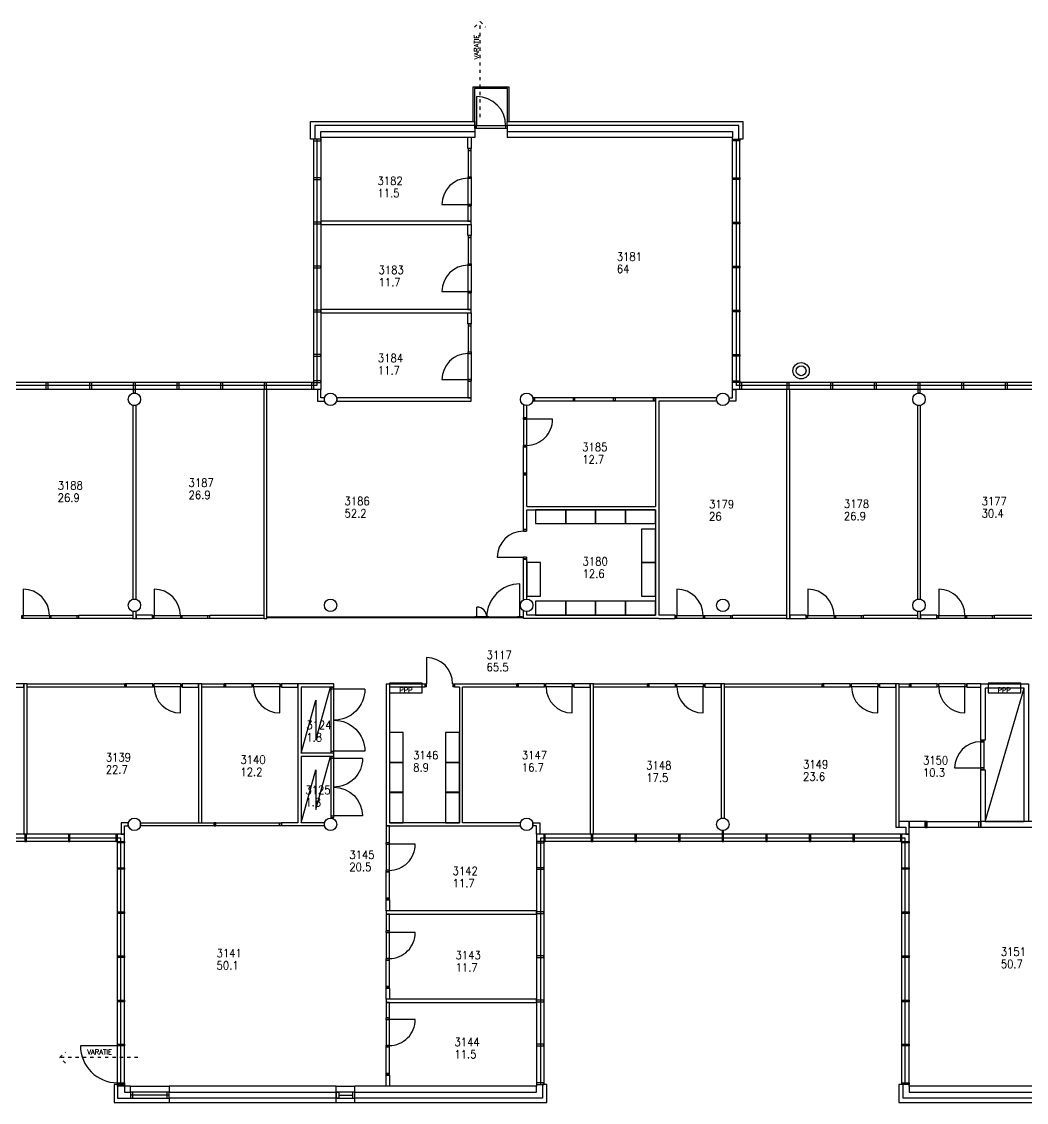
# Model space of a CAD drawing. Extents: x -405 to 153753, y -2585 to 66147.
# Drawn here: x 26550 to 57285, y -405 to 32656 of the extents above; entities that cross this region are included whole.
import ezdxf

# ---------------------------------------------------------------- set-up
doc = ezdxf.new("R2010")
doc.units = 0
doc.header["$LTSCALE"] = 100
doc.header["$MEASUREMENT"] = 0
doc.linetypes.add('KEL', pattern=[2.25, 1, -1.25])
doc.linetypes.add('PALOALUE', pattern=[13, 5, -2, 0, -2, 0, -2, 0, -2])
doc.layers.get('0').update_dxf_attribs({"linetype": 'CONTINUOUS'})
for name, color, linetype in [('ART1100T0', 7, 'CONTINUOUS'), ('ART1100T3', 7, 'CONTINUOUS'), ('ART1100TB', 7, 'CONTINUOUS'), ('M00402', 8, 'CONTINUOUS'), ('M06001', 7, 'CONTINUOUS'), ('M06037', 8, 'CONTINUOUS'), ('M06041', 8, 'CONTINUOUS'), ('M06051', 3, 'CONTINUOUS'), ('m06080', 8, 'CONTINUOUS'), ('M06081', 8, 'CONTINUOUS'), ('PALOOS', 1, 'PALOALUE')]:
    doc.layers.add(name, color=color, linetype=linetype)
doc.styles.add('ROMANS', font='romans.shx')
doc.styles.get("Standard").update_dxf_attribs({"font": 'simplex.shx'})

# ---------------------------------------------------------------- blocks, each defined once
blk = doc.blocks.new('SALAMA')
at = {"layer": 'M00402'}
blk.add_lwpolyline([(0, 0), (0.5, 0.8), (0.5, 0.2), (1, 1)], dxfattribs=at)
blk = doc.blocks.new('VAR1X1')
blk.add_lwpolyline([(-0.168, -0.256), (0.832, -0.256), (0.832, 0.744), (-0.168, 0.744)], close=True)
blk = doc.blocks.new('aioa_huone')
at = {"layer": 'ART1100T0', "width": 0.9}
blk.add_attdef('HNENUM', (56, 73), '', height=250, dxfattribs=at)
at = {"layer": 'ART1100T3', "width": 0.9}
blk.add_attdef('HNEALA', (56, -302), '', height=250, dxfattribs=at)

msp = doc.modelspace()

# ---------------------------------------------------------------- linework, layer by layer
at = {"layer": 'M00402'}
msp.add_line((56020, 8190), (57220, 12270), dxfattribs=at)
for points in [[(41465, 29605), (41465, 30655), (40355, 30655), (40355, 29605)], [(41415, 29605), (41415, 30605), (40405, 30605), (40405, 29605), (40405, 29605)]]:
    msp.add_lwpolyline(points, dxfattribs=at)
at = {"layer": 'M06001'}
for p, q in [((40415, 29475), (40415, 29605)), ((40415, 29605), (40415, 29290)), ((41405, 29475), (41405, 29605)), ((41405, 29475), (41405, 29290)), ((40415, 29290), (40415, 29110)), ((41405, 29290), (41405, 29110)), ((47810, 21050), (46040, 21050)), ((46040, 21050), (46040, 14500)), ((41900, 18790), (42000, 18790)), ((41900, 17125), (41900, 18790)), ((42000, 17825), (42000, 18790)), ((42000, 17825), (45940, 17825)), ((42000, 17725), (45940, 17725)), ((42000, 17125), (42000, 17725)), ((45940, 17725), (45940, 14500)), ((41900, 17125), (42000, 17125)), ((41900, 14962), (41900, 16215)), ((41900, 16215), (42000, 16215)), ((42000, 14990), (42000, 16215)), ((41900, 14400), (41900, 14638)), ((42000, 14500), (42000, 14610)), ((46040, 14400), (41900, 14400)), ((45940, 14500), (42000, 14500)), ((46540, 14500), (46040, 14500)), ((46040, 14400), (46540, 14400)), ((46540, 14400), (46540, 14500)), ((36100, 12400), (35000, 12400)), ((35000, 12400), (35000, 8150)), ((35100, 12300), (35100, 10275)), ((36100, 12300), (35100, 12300)), ((36100, 12300), (36100, 12400)), ((37700, 12400), (37700, 8050)), ((37700, 12400), (38880, 12400)), ((37800, 12300), (37800, 8150)), ((38880, 12300), (37800, 12300)), ((38880, 12400), (38880, 12300)), ((39790, 12400), (39790, 12300)), ((39790, 12400), (41685, 12400)), ((39940, 12300), (39790, 12300)), ((39940, 12300), (39940, 8150)), ((40040, 8150), (40040, 12300)), ((41685, 12300), (40040, 12300)), ((41685, 12400), (41685, 12300)), ((36100, 10275), (35100, 10275)), ((36100, 10175), (36100, 10275)), ((36100, 10175), (35100, 10175)), ((35100, 10175), (35100, 8150)), ((34500, 8150), (34500, 8050)), ((35000, 8150), (34500, 8150)), ((35817, 8050), (34500, 8050)), ((35817, 8150), (35100, 8150)), ((37700, 8050), (41810, 8050)), ((39940, 8150), (37800, 8150)), ((41810, 8150), (40040, 8150)), ((41810, 8050), (41810, 8150)), ((29880, 90), (31065, 90)), ((31065, 90), (31065, -90)), ((36175, -90), (36175, 90)), ((36175, 90), (36745, 90)), ((36745, -90), (36745, 90)), ((31065, -183), (29880, -183)), ((36175, -405), (36175, -275)), ((36250, -183), (36670, -183)), ((36745, -404), (36745, -274)), ((36175, -405), (36745, -404))]:
    msp.add_line(p, q, dxfattribs=at)
at = {"layer": 'M06001', "linetype": 'Continuous'}
for p, q in [((54190, 8010), (54190, 8190)), ((55890, 8190), (55890, 8010))]:
    msp.add_line(p, q, dxfattribs=at)
at = {"layer": 'M06001'}
for points in [[(40415, 29475), (35515, 29475), (35515, 29055), (35385, 29055), (35385, 29605), (40415, 29605)], [(41405, 29605), (48615, 29605), (48615, 29055), (48485, 29055), (48485, 29475), (41405, 29475)], [(35700, 29110), (35700, 21400), (24300, 21400), (24300, 29290)], [(35580, 29055), (35580, 21520), (24420, 21520), (24420, 29160)], [(40415, 29110), (35700, 29110), (35700, 29290), (40415, 29290)], [(40300, 29110), (40300, 28770), (40200, 28770), (40200, 29110)], [(41405, 29290), (48300, 29290), (48300, 29110), (41405, 29110)], [(59700, 29110), (59700, 21400), (48300, 21400), (48300, 29110)], [(35480, 29055), (35480, 21620), (24520, 21620), (24520, 29055)], [(59580, 29055), (59580, 21520), (48420, 21520), (48420, 29055)], [(59480, 29055), (59480, 21620), (48520, 21620), (48520, 29055)], [(40300, 26450), (40300, 26110), (40200, 26110), (40200, 26450)], [(40300, 23750), (40300, 23410), (40200, 23410), (40200, 23750)], [(47810, 21150), (45940, 21150), (45940, 17825)], [(53390, 12400), (53700, 12400), (53700, 12300), (53390, 12300)], [(53390, 8010), (53600, 8010), (53600, 7800), (53700, 7800), (53700, 8010), (53700, 8010), (53700, 8190), (53700, 8190), (53390, 8190)], [(29700, 90), (29700, 7800), (18300, 7800), (18300, 90)], [(29580, 145), (29580, 7680), (18420, 7680), (18420, 145)], [(53700, 90), (53700, 7800), (42300, 7800), (42300, 90)], [(53580, 145), (53580, 7680), (42420, 7680), (42420, 145)], [(29480, 145), (29480, 7580), (18520, 7580), (18520, 145)], [(53480, 145), (53480, 7580), (42520, 7580), (42520, 145)], [(37700, 5450), (37700, 5790), (37800, 5790), (37800, 5450)], [(37700, 2750), (37700, 3090), (37800, 3090), (37800, 2750)], [(37700, 90), (37700, 430), (37800, 430), (37800, 90)], [(29480, 145), (29385, 145), (29385, -405), (31065, -405)], [(29480, 145), (29480, -275), (31061, -275)], [(36175, 90), (31065, 90)], [(36745, -404), (42615, -405), (42615, 145), (42485, 145), (42485, -275), (36745, -274)], [(36745, -90), (42300, -90), (42300, 90), (36745, 90)], [(60455, -275), (53515, -275), (53515, 145), (53385, 145), (53385, -405), (60455, -405)], [(60455, 90), (53700, 90), (53700, -90), (60455, -90)], [(31065, -90), (29880, -90)], [(31065, -90), (36175, -90)], [(36175, -275), (31065, -275), (31065, -405), (36175, -405)]]:
    msp.add_lwpolyline(points, dxfattribs=at)
for points in [[(35700, 29055), (35480, 29055), (35480, 29005), (35700, 29005)], [(48300, 29055), (48520, 29055), (48520, 29005), (48300, 29005)], [(35700, 27875), (35480, 27875), (35480, 27825), (35700, 27825)], [(48300, 27875), (48520, 27875), (48520, 27825), (48300, 27825)], [(40200, 26550), (40300, 26550), (40300, 27010), (40200, 27010)], [(35700, 26525), (35480, 26525), (35480, 26475), (35700, 26475)], [(35700, 26450), (40300, 26450), (40300, 26550), (35700, 26550)], [(48300, 26525), (48520, 26525), (48520, 26475), (48300, 26475)], [(35700, 25175), (35480, 25175), (35480, 25125), (35700, 25125)], [(48300, 25175), (48520, 25175), (48520, 25125), (48300, 25125)], [(40200, 23850), (40300, 23850), (40300, 24350), (40200, 24350)], [(35700, 23825), (35480, 23825), (35480, 23775), (35700, 23775)], [(35700, 23750), (40300, 23750), (40300, 23850), (35700, 23850)], [(48300, 23825), (48520, 23825), (48520, 23775), (48300, 23775)], [(35700, 22475), (35480, 22475), (35480, 22425), (35700, 22425)], [(48300, 22475), (48520, 22475), (48520, 22425), (48300, 22425)], [(27305, 21400), (27305, 21620), (27355, 21620), (27355, 21400)], [(28640, 21400), (28640, 21620), (28690, 21620), (28690, 21400)], [(29975, 21400), (29975, 21620), (30025, 21620), (30025, 21400)], [(31310, 21400), (31310, 21620), (31360, 21620), (31360, 21400)], [(32645, 21400), (32645, 21620), (32695, 21620), (32695, 21400)], [(33980, 21400), (33980, 21620), (34030, 21620), (34030, 21400)], [(35430, 21400), (35430, 21620), (35480, 21620), (35480, 21400)], [(35700, 21670), (35480, 21670), (35480, 21620), (35700, 21620)], [(40200, 21150), (40300, 21150), (40300, 21650), (40200, 21650)], [(48300, 21670), (48520, 21670), (48520, 21620), (48300, 21620)], [(48520, 21400), (48520, 21620), (48570, 21620), (48570, 21400)], [(49970, 21400), (49970, 21620), (50020, 21620), (50020, 21400)], [(51305, 21400), (51305, 21620), (51355, 21620), (51355, 21400)], [(52640, 21400), (52640, 21620), (52690, 21620), (52690, 21400)], [(53975, 21400), (53975, 21620), (54025, 21620), (54025, 21400)], [(55310, 21400), (55310, 21620), (55360, 21620), (55360, 21400)], [(56645, 21400), (56645, 21620), (56695, 21620), (56695, 21400)], [(29975, 21290), (29975, 21400), (30025, 21400), (30025, 21290)], [(33955, 14400), (34055, 14400), (34055, 21400), (33955, 21400)], [(35600, 21400), (35600, 21050), (35810, 21050), (35810, 21150), (35700, 21150), (35700, 21400)], [(48400, 21400), (48400, 21050), (48190, 21050), (48190, 21150), (48300, 21150), (48300, 21400)], [(49945, 14400), (50045, 14400), (50045, 21400), (49945, 21400)], [(53975, 21290), (53975, 21400), (54025, 21400), (54025, 21290)], [(29950, 14990), (30050, 14990), (30050, 20910), (29950, 20910)], [(36190, 21050), (40300, 21050), (40300, 21150), (36190, 21150)], [(41900, 20550), (42000, 20550), (42000, 20910), (41900, 20938)], [(53950, 14990), (54050, 14990), (54050, 20910), (53950, 20910)], [(29950, 14400), (30050, 14400), (30050, 14610), (29950, 14610)], [(53950, 14400), (54050, 14400), (54050, 14610), (53950, 14610)], [(29950, 14400), (28305, 14400), (28305, 14500), (29950, 14500)], [(30050, 14500), (30050, 14400), (30550, 14400), (30550, 14500)], [(33955, 14400), (32310, 14400), (32310, 14500), (33955, 14500)], [(49945, 14400), (48300, 14400), (48300, 14500), (49945, 14500)], [(50045, 14500), (50045, 14400), (50545, 14400), (50545, 14500)], [(53950, 14400), (52305, 14400), (52305, 14500), (53950, 14500)], [(54050, 14500), (54050, 14400), (54550, 14400), (54550, 14500)], [(58470, 14400), (56310, 14400), (56310, 14500), (58470, 14500)], [(26120, 12400), (26120, 12300), (26620, 12300), (26620, 12400)], [(26620, 7800), (26720, 7800), (26720, 12400), (26620, 12400)], [(29700, 12400), (29700, 12300), (26720, 12300), (26720, 12400)], [(31460, 12400), (31460, 12300), (31960, 12300), (31960, 12400)], [(31960, 8150), (32060, 8150), (32060, 12400), (31960, 12400)], [(32740, 12400), (32740, 12300), (32060, 12300), (32060, 12400)], [(34500, 12400), (34500, 12300), (35000, 12300), (35000, 12400)], [(43445, 12400), (43445, 12300), (43945, 12300), (43945, 12400)], [(43945, 7800), (44045, 7800), (44045, 12400), (43945, 12400)], [(45690, 12400), (45690, 12300), (44045, 12300), (44045, 12400)], [(47450, 12400), (47450, 12300), (47950, 12300), (47950, 12400)], [(47950, 8290), (48050, 8290), (48050, 12400), (47950, 12400)], [(51030, 12400), (51030, 12300), (48050, 12300), (48050, 12400)], [(52790, 12400), (52790, 12300), (53290, 12300), (53290, 12400)], [(53290, 8010), (53390, 8010), (53390, 12400), (53290, 12400)], [(55460, 12400), (55460, 12300), (55890, 12300), (55890, 12400)], [(56020, 9770), (56020, 8190), (57220, 8190), (57220, 12270), (56020, 12270), (56020, 10680), (55890, 10680), (55890, 12400), (57350, 12400), (57350, 8190), (55890, 8190), (55890, 9770)], [(29700, 7800), (29700, 8050), (29810, 8050), (29810, 8150), (29700, 8150), (29600, 8150), (29600, 7800)], [(32431, 8050), (30190, 8050), (30190, 8150), (32431, 8150)], [(37700, 7550), (37800, 7550), (37800, 8050), (37700, 8050)], [(42300, 7800), (42300, 8050), (42190, 8050), (42190, 8150), (42300, 8150), (42400, 8150), (42400, 7800)], [(26645, 7800), (26645, 7580), (26695, 7580), (26695, 7800)], [(27980, 7800), (27980, 7580), (28030, 7580), (28030, 7800)], [(29430, 7800), (29430, 7580), (29480, 7580), (29480, 7800)], [(42520, 7800), (42520, 7580), (42570, 7580), (42570, 7800)], [(43970, 7800), (43970, 7580), (44020, 7580), (44020, 7800)], [(45305, 7800), (45305, 7580), (45355, 7580), (45355, 7800)], [(46640, 7800), (46640, 7580), (46690, 7580), (46690, 7800)], [(47975, 7910), (47975, 7800), (48025, 7800), (48025, 7910)], [(47975, 7800), (47975, 7580), (48025, 7580), (48025, 7800)], [(49310, 7800), (49310, 7580), (49360, 7580), (49360, 7800)], [(50645, 7800), (50645, 7580), (50695, 7580), (50695, 7800)], [(51980, 7800), (51980, 7580), (52030, 7580), (52030, 7800)], [(53430, 7800), (53430, 7580), (53480, 7580), (53480, 7800)], [(29700, 7530), (29480, 7530), (29480, 7580), (29700, 7580)], [(42300, 7530), (42520, 7530), (42520, 7580), (42300, 7580)], [(53700, 7530), (53480, 7530), (53480, 7580), (53700, 7580)], [(29700, 6725), (29480, 6725), (29480, 6775), (29700, 6775)], [(42300, 6725), (42520, 6725), (42520, 6775), (42300, 6775)], [(53700, 6725), (53480, 6725), (53480, 6775), (53700, 6775)], [(29700, 5375), (29480, 5375), (29480, 5425), (29700, 5425)], [(37700, 5350), (42300, 5350), (42300, 5450), (37700, 5450)], [(37700, 4850), (37800, 4850), (37800, 5350), (37700, 5350)], [(42300, 5375), (42520, 5375), (42520, 5425), (42300, 5425)], [(53700, 5375), (53480, 5375), (53480, 5425), (53700, 5425)], [(29700, 4025), (29480, 4025), (29480, 4075), (29700, 4075)], [(42300, 4025), (42520, 4025), (42520, 4075), (42300, 4075)], [(53700, 4025), (53480, 4025), (53480, 4075), (53700, 4075)], [(29700, 2675), (29480, 2675), (29480, 2725), (29700, 2725)], [(37700, 2650), (42300, 2650), (42300, 2750), (37700, 2750)], [(37700, 2190), (37800, 2190), (37800, 2650), (37700, 2650)], [(42300, 2675), (42520, 2675), (42520, 2725), (42300, 2725)], [(53700, 2675), (53480, 2675), (53480, 2725), (53700, 2725)], [(29700, 1325), (29480, 1325), (29480, 1375), (29700, 1375)], [(42300, 1325), (42520, 1325), (42520, 1375), (42300, 1375)], [(53700, 1325), (53480, 1325), (53480, 1375), (53700, 1375)], [(29700, 145), (29480, 145), (29480, 195), (29700, 195)], [(29700, 90), (29480, 90), (29480, 145), (29700, 145)], [(29880, 90), (29700, 90), (29700, -90), (29880, -90)], [(42300, 145), (42520, 145), (42520, 195), (42300, 195)], [(53700, 145), (53480, 145), (53480, 195), (53700, 195)], [(29955, -275), (29955, -90), (29880, -90), (29880, -275)], [(31065, -275), (31065, -90), (30990, -90), (30990, -275)], [(36250, -275), (36175, -275), (36175, -90), (36250, -90)], [(36175, -275), (36745, -275), (36745, -90), (36175, -90)], [(36670, -275), (36745, -275), (36745, -90), (36670, -90)]]:
    msp.add_lwpolyline(points, close=True, dxfattribs=at)
at = {"layer": 'M06001', "linetype": 'Continuous'}
for points in [[(54190, 8190), (53700, 8190), (53700, 8010), (54190, 8010)], [(55890, 8010), (60100, 8010), (60100, 8190), (55890, 8190)]]:
    msp.add_lwpolyline(points, dxfattribs=at)
at = {"layer": 'M06001'}
for centre in [(30000, 21100), (36000, 21100), (42000, 21100), (48000, 21100), (54000, 21100), (30000, 14800), (36000, 14800), (42000, 14800), (48000, 14800), (54000, 14800), (30000, 8100), (36000, 8100), (42000, 8100), (48000, 8100)]:
    msp.add_circle(centre, 190, dxfattribs=at)
at = {"layer": 'M06037'}
for p, q in [((34054, 14446), (41899, 14446)), ((34054, 14440), (41899, 14440)), ((34054, 14430), (41899, 14430)), ((34054, 14425), (41899, 14425)), ((40709, 14446), (40710, 14425))]:
    msp.add_line(p, q, dxfattribs=at)
at = {"layer": 'M06041'}
for points in [[(42200, 21054), (45930, 21054), (45930, 21146), (42200, 21146)], [(42200, 21054), (42250, 21054), (42250, 21146), (42200, 21146)], [(43425, 21054), (43475, 21054), (43475, 21146), (43425, 21146)], [(44705, 21054), (44655, 21054), (44655, 21146), (44705, 21146)], [(45930, 21054), (45880, 21054), (45880, 21146), (45930, 21146)], [(34490, 8050), (32441, 8050), (32441, 8142), (34490, 8142)], [(32441, 8050), (32491, 8050), (32491, 8142), (32441, 8142)], [(34490, 8050), (34440, 8050), (34440, 8142), (34490, 8142)], [(55880, 8006), (54200, 8006), (54200, 8186), (55880, 8186)], [(54200, 8006), (54250, 8006), (54250, 8186), (54200, 8186)], [(55880, 8006), (55830, 8006), (55830, 8186), (55880, 8186)]]:
    msp.add_lwpolyline(points, close=True, dxfattribs=at)
at = {"layer": 'M06051'}
for p, q in [((40465, 30366), (40465, 29475)), ((40415, 29383), (40415, 29475)), ((40415, 29475), (40465, 29475)), ((40465, 29383), (40465, 29475)), ((40465, 29475), (41356, 29475)), ((41356, 29475), (41356, 29383)), ((41356, 29475), (41405, 29475)), ((41405, 29475), (41405, 29383)), ((40465, 29383), (40415, 29383)), ((41356, 29383), (40465, 29383)), ((41405, 29383), (41356, 29383)), ((40300, 28760), (40208, 28760)), ((40208, 28760), (40208, 27910)), ((40208, 28710), (40300, 28710)), ((40300, 27910), (40300, 28760)), ((40208, 27910), (40300, 27910)), ((40208, 27866), (40208, 27910)), ((40208, 27910), (40300, 27910)), ((40208, 27866), (40300, 27866)), ((40208, 27065), (40208, 27866)), ((40300, 27910), (40300, 27866)), ((40300, 27866), (40300, 27065)), ((39407, 27065), (40208, 27065)), ((40208, 27020), (40208, 27065)), ((40300, 27065), (40208, 27065)), ((40300, 27020), (40208, 27020)), ((40300, 27065), (40300, 27020)), ((40300, 26100), (40208, 26100)), ((40208, 26100), (40208, 25250)), ((40208, 26050), (40300, 26050)), ((40300, 25250), (40300, 26100)), ((40208, 25250), (40300, 25250)), ((40208, 25206), (40208, 25250)), ((40208, 25250), (40300, 25250)), ((40208, 25206), (40300, 25206)), ((40208, 24404), (40208, 25206)), ((40300, 25250), (40300, 25206)), ((40300, 25206), (40300, 24404)), ((39407, 24404), (40208, 24404)), ((40208, 24360), (40208, 24404)), ((40300, 24404), (40208, 24404)), ((40300, 24360), (40208, 24360)), ((40300, 24404), (40300, 24360)), ((40300, 23400), (40208, 23400)), ((40208, 23400), (40208, 22550)), ((40208, 23350), (40300, 23350)), ((40300, 22550), (40300, 23400)), ((40208, 22550), (40300, 22550)), ((40208, 22506), (40208, 22550)), ((40208, 22550), (40300, 22550)), ((40208, 22506), (40300, 22506)), ((40208, 21704), (40208, 22506)), ((40300, 22550), (40300, 22506)), ((40300, 22506), (40300, 21704)), ((39407, 21704), (40208, 21704)), ((40208, 21660), (40208, 21704)), ((40300, 21704), (40208, 21704)), ((40300, 21660), (40208, 21660)), ((40300, 21704), (40300, 21660)), ((41900, 20540), (41992, 20540)), ((41900, 20495), (41900, 20540)), ((41992, 20540), (41992, 20495)), ((41900, 20495), (41992, 20495)), ((41900, 20495), (41900, 19694)), ((41992, 20495), (41992, 19694)), ((42793, 20493), (41992, 20493)), ((41992, 19694), (41900, 19694)), ((41900, 19650), (41900, 19694)), ((41992, 19650), (41900, 19650)), ((41900, 19650), (41992, 19650)), ((41900, 18800), (41900, 19650)), ((41992, 19694), (41992, 19650)), ((41992, 19650), (41992, 18800)), ((41900, 18850), (41992, 18850)), ((41992, 18800), (41900, 18800)), ((41900, 17115), (41992, 17115)), ((41900, 17070), (41900, 17115)), ((41900, 17070), (41992, 17070)), ((41992, 17115), (41992, 17070)), ((41099, 16269), (41900, 16269)), ((41900, 16225), (41900, 16269)), ((41992, 16269), (41900, 16269)), ((41992, 16225), (41900, 16225)), ((41992, 16269), (41992, 16225)), ((26600, 15293), (26600, 14492)), ((30605, 15293), (30605, 14492)), ((41787, 14446), (41787, 15456)), ((46595, 15293), (46595, 14492)), ((50600, 15293), (50600, 14492)), ((54605, 15293), (54605, 14492)), ((40477, 14446), (40477, 14746)), ((26555, 14400), (26555, 14492)), ((26555, 14492), (26600, 14492)), ((26600, 14400), (26555, 14400)), ((26600, 14400), (26600, 14492)), ((26600, 14492), (27401, 14492)), ((27401, 14400), (26600, 14400)), ((27401, 14492), (27401, 14400)), ((27401, 14492), (27445, 14492)), ((27445, 14400), (27401, 14400)), ((27445, 14492), (27445, 14400)), ((27445, 14400), (27445, 14492)), ((27445, 14492), (28295, 14492)), ((28295, 14400), (27445, 14400)), ((28245, 14400), (28245, 14492)), ((28295, 14492), (28295, 14400)), ((30560, 14400), (30560, 14492)), ((30560, 14492), (30605, 14492)), ((30605, 14400), (30560, 14400)), ((30605, 14400), (30605, 14492)), ((30605, 14492), (31406, 14492)), ((31406, 14400), (30605, 14400)), ((31406, 14492), (31406, 14400)), ((31406, 14492), (31450, 14492)), ((31450, 14400), (31406, 14400)), ((31450, 14492), (31450, 14400)), ((31450, 14400), (31450, 14492)), ((31450, 14492), (32300, 14492)), ((32300, 14400), (31450, 14400)), ((32250, 14400), (32250, 14492)), ((32300, 14492), (32300, 14400)), ((40477, 14459), (40477, 14413)), ((40777, 14446), (40477, 14446)), ((40777, 14459), (40777, 14413)), ((41786, 14459), (41787, 14413)), ((46550, 14400), (46550, 14492)), ((46550, 14492), (46595, 14492)), ((46595, 14400), (46550, 14400)), ((46595, 14400), (46595, 14492)), ((46595, 14492), (47396, 14492)), ((47396, 14400), (46595, 14400)), ((47396, 14492), (47396, 14400)), ((47396, 14492), (47440, 14492)), ((47440, 14400), (47396, 14400)), ((47440, 14492), (47440, 14400)), ((47440, 14400), (47440, 14492)), ((47440, 14492), (48290, 14492)), ((48290, 14400), (47440, 14400)), ((48240, 14400), (48240, 14492)), ((48290, 14492), (48290, 14400)), ((50555, 14400), (50555, 14492)), ((50555, 14492), (50600, 14492)), ((50600, 14400), (50555, 14400)), ((50600, 14400), (50600, 14492)), ((50600, 14492), (51401, 14492)), ((51401, 14400), (50600, 14400)), ((51401, 14492), (51401, 14400)), ((51401, 14492), (51445, 14492)), ((51445, 14400), (51401, 14400)), ((51445, 14492), (51445, 14400)), ((51445, 14400), (51445, 14492)), ((51445, 14492), (52295, 14492)), ((52295, 14400), (51445, 14400)), ((52245, 14400), (52245, 14492)), ((52295, 14492), (52295, 14400)), ((54560, 14400), (54560, 14492)), ((54560, 14492), (54605, 14492)), ((54605, 14400), (54560, 14400)), ((54605, 14400), (54605, 14492)), ((54605, 14492), (55406, 14492)), ((55406, 14400), (54605, 14400)), ((55406, 14492), (55406, 14400)), ((55406, 14492), (55450, 14492)), ((55450, 14400), (55406, 14400)), ((55450, 14492), (55450, 14400)), ((55450, 14400), (55450, 14492)), ((55450, 14492), (56300, 14492)), ((56300, 14400), (55450, 14400)), ((56250, 14400), (56250, 14492)), ((56300, 14492), (56300, 14400)), ((38935, 13201), (38935, 12400)), ((30560, 12400), (29710, 12400)), ((29710, 12400), (29710, 12308)), ((29710, 12308), (30560, 12308)), ((29760, 12308), (29760, 12400)), ((30560, 12308), (30560, 12400)), ((30560, 12400), (30605, 12400)), ((30560, 12308), (30560, 12400)), ((30605, 12308), (30560, 12308)), ((30605, 12308), (30605, 12400)), ((31406, 12400), (30605, 12400)), ((31406, 12308), (30605, 12308)), ((31406, 12400), (31406, 12308)), ((31406, 12400), (31450, 12400)), ((31450, 12308), (31406, 12308)), ((31406, 11507), (31406, 12308)), ((31450, 12400), (31450, 12308)), ((33600, 12400), (32750, 12400)), ((32750, 12400), (32750, 12308)), ((32750, 12308), (33600, 12308)), ((32800, 12308), (32800, 12400)), ((33600, 12308), (33600, 12400)), ((33600, 12400), (33645, 12400)), ((33600, 12308), (33600, 12400)), ((33645, 12308), (33600, 12308)), ((33645, 12308), (33645, 12400)), ((34446, 12400), (33645, 12400)), ((34446, 12308), (33645, 12308)), ((34446, 12400), (34446, 12308)), ((34446, 12400), (34490, 12400)), ((34490, 12308), (34446, 12308)), ((34446, 11507), (34446, 12308)), ((34490, 12400), (34490, 12308)), ((36100, 12285), (36008, 12285)), ((36008, 12285), (36008, 12235)), ((36100, 12235), (36008, 12235)), ((36008, 12235), (36008, 10335)), ((36100, 12235), (36100, 12285)), ((36100, 10335), (36100, 12235)), ((37050, 12235), (36100, 12235)), ((38890, 12308), (38890, 12400)), ((38890, 12400), (38935, 12400)), ((38935, 12308), (38890, 12308)), ((38935, 12308), (38935, 12400)), ((39736, 12400), (39736, 12308)), ((39736, 12400), (39780, 12400)), ((39780, 12308), (39736, 12308)), ((39780, 12400), (39780, 12308)), ((42545, 12400), (41695, 12400)), ((41695, 12400), (41695, 12308)), ((41695, 12308), (42545, 12308)), ((41745, 12308), (41745, 12400)), ((42545, 12308), (42545, 12400)), ((42545, 12400), (42590, 12400)), ((42545, 12308), (42545, 12400)), ((42590, 12308), (42545, 12308)), ((42590, 12308), (42590, 12400)), ((43391, 12400), (42590, 12400)), ((43391, 12308), (42590, 12308)), ((43391, 12400), (43391, 12308)), ((43391, 12400), (43435, 12400)), ((43435, 12308), (43391, 12308)), ((43391, 11507), (43391, 12308)), ((43435, 12400), (43435, 12308)), ((46550, 12400), (45700, 12400)), ((45700, 12400), (45700, 12308)), ((45700, 12308), (46550, 12308)), ((45750, 12308), (45750, 12400)), ((46550, 12308), (46550, 12400)), ((46550, 12400), (46595, 12400)), ((46550, 12308), (46550, 12400)), ((46595, 12308), (46550, 12308)), ((46595, 12308), (46595, 12400)), ((47396, 12400), (46595, 12400)), ((47396, 12308), (46595, 12308)), ((47396, 12400), (47396, 12308)), ((47396, 12400), (47440, 12400)), ((47440, 12308), (47396, 12308)), ((47396, 11507), (47396, 12308)), ((47440, 12400), (47440, 12308)), ((51890, 12400), (51040, 12400)), ((51040, 12400), (51040, 12308)), ((51040, 12308), (51890, 12308)), ((51090, 12308), (51090, 12400)), ((51890, 12308), (51890, 12400)), ((51890, 12400), (51935, 12400)), ((51890, 12308), (51890, 12400)), ((51935, 12308), (51890, 12308)), ((51935, 12308), (51935, 12400)), ((52736, 12400), (51935, 12400)), ((52736, 12308), (51935, 12308)), ((52736, 12400), (52736, 12308)), ((52736, 12400), (52780, 12400)), ((52780, 12308), (52736, 12308)), ((52736, 11507), (52736, 12308)), ((52780, 12400), (52780, 12308)), ((54560, 12400), (53710, 12400)), ((53710, 12400), (53710, 12308)), ((53710, 12308), (54560, 12308)), ((53760, 12308), (53760, 12400)), ((54560, 12308), (54560, 12400)), ((54560, 12400), (54605, 12400)), ((54560, 12308), (54560, 12400)), ((54605, 12308), (54560, 12308)), ((54605, 12308), (54605, 12400)), ((55406, 12400), (54605, 12400)), ((55406, 12308), (54605, 12308)), ((55406, 12400), (55406, 12308)), ((55406, 12400), (55450, 12400)), ((55450, 12308), (55406, 12308)), ((55406, 11507), (55406, 12308)), ((55450, 12400), (55450, 12308)), ((55890, 10670), (55982, 10670)), ((55890, 10626), (55890, 10670)), ((55890, 10626), (55982, 10626)), ((55890, 9825), (55890, 10626)), ((55982, 10670), (55982, 10626)), ((55982, 10626), (55982, 9825)), ((36008, 10335), (36100, 10335)), ((36008, 10335), (36008, 10285)), ((36008, 10285), (36100, 10285)), ((36100, 10285), (36100, 10335)), ((37050, 10335), (36100, 10335)), ((36100, 10164), (36008, 10164)), ((36008, 10164), (36008, 10118)), ((36100, 10118), (36008, 10118)), ((36008, 10118), (36008, 8360)), ((36100, 10118), (36100, 10164)), ((36100, 8360), (36100, 10118)), ((36979, 10118), (36100, 10118)), ((55089, 9825), (55890, 9825)), ((55890, 9780), (55890, 9825)), ((55982, 9825), (55890, 9825)), ((55982, 9780), (55890, 9780)), ((55982, 9825), (55982, 9780)), ((36008, 8360), (36100, 8360)), ((36008, 8360), (36008, 8314)), ((36008, 8314), (36100, 8314)), ((36100, 8314), (36100, 8360)), ((36979, 8360), (36100, 8360)), ((37700, 7540), (37792, 7540)), ((37700, 7495), (37700, 7540)), ((37700, 7495), (37792, 7495)), ((37700, 7495), (37700, 6694)), ((37792, 7540), (37792, 7495)), ((37792, 7495), (37792, 6694)), ((38593, 7493), (37792, 7493)), ((37792, 6694), (37700, 6694)), ((37700, 6650), (37700, 6694)), ((37792, 6650), (37700, 6650)), ((37700, 6650), (37792, 6650)), ((37700, 5800), (37700, 6650)), ((37792, 6694), (37792, 6650)), ((37792, 6650), (37792, 5800)), ((37700, 5850), (37792, 5850)), ((37792, 5800), (37700, 5800)), ((37700, 4840), (37792, 4840)), ((37700, 4795), (37700, 4840)), ((37700, 4795), (37792, 4795)), ((37700, 4795), (37700, 3994)), ((37792, 4840), (37792, 4795)), ((37792, 4795), (37792, 3994)), ((38593, 4793), (37792, 4793)), ((37792, 3994), (37700, 3994)), ((37700, 3950), (37700, 3994)), ((37792, 3994), (37792, 3950)), ((37792, 3950), (37700, 3950)), ((37700, 3950), (37792, 3950)), ((37700, 3100), (37700, 3950)), ((37792, 3950), (37792, 3100)), ((37700, 3150), (37792, 3150)), ((37792, 3100), (37700, 3100)), ((37700, 2180), (37792, 2180)), ((37700, 2135), (37700, 2180)), ((37700, 2135), (37792, 2135)), ((37700, 2135), (37700, 1334)), ((37792, 2180), (37792, 2135)), ((37792, 2135), (37792, 1334)), ((38593, 2133), (37792, 2133)), ((29480, 1325), (28350, 1325)), ((37792, 1334), (37700, 1334)), ((37700, 1290), (37700, 1334)), ((37792, 1334), (37792, 1290)), ((37792, 1290), (37700, 1290)), ((37700, 1290), (37792, 1290)), ((37700, 440), (37700, 1290)), ((37792, 1290), (37792, 440)), ((37700, 490), (37792, 490)), ((37792, 440), (37700, 440))]:
    msp.add_line(p, q, dxfattribs=at)
at = {"layer": 'M06051', "flags": 128}
for points in [[(40410, 14412), (40409, 14458), (40544, 14459), (40544, 14413)], [(40710, 14412), (40709, 14458), (40844, 14459), (40844, 14413)], [(41720, 14413), (41719, 14459), (41854, 14459), (41854, 14413)]]:
    msp.add_lwpolyline(points, close=True, dxfattribs=at)
at = {"layer": 'M06051'}
for centre, radius, start, end in [((41798, 14435), 1021, 90.6108, 179.401), ((40477, 14446), 300, 0, 90), ((29480, 1325), 1130, 180, 270)]:
    msp.add_arc(centre, radius, start, end, dxfattribs=at)
for centre, major_axis, start_param, end_param in [((40465, 29475), (-630, 630), 3.926991, 5.497787), ((40208, 27065), (-566, 566), -0.785398, 0.785398), ((40208, 24404), (-566, 566), -0.785398, 0.785398), ((40208, 21704), (-566, 566), -0.785398, 0.785398), ((41992, 20493), (-566, 566), 2.356194, 3.926991), ((41900, 16269), (566, 566), 0.785398, 2.356194), ((26600, 14492), (566, 566), 5.497787, 7.068583), ((30605, 14492), (566, 566), 5.497787, 7.068583), ((46595, 14492), (-566, 566), 3.926991, 5.497787), ((50600, 14492), (-566, 566), 3.926991, 5.497787), ((54605, 14492), (-566, 566), 3.926991, 5.497787), ((38935, 12400), (-566, 566), 3.926991, 5.497787), ((31406, 12308), (-566, 566), 0.785398, 2.356194), ((34446, 12308), (-566, 566), 0.785398, 2.356194), ((43391, 12308), (-566, 566), 0.785398, 2.356194), ((47396, 12308), (-566, 566), 0.785398, 2.356194), ((52736, 12308), (-566, 566), 0.785398, 2.356194), ((55406, 12308), (-566, 566), 0.785398, 2.356194), ((55890, 9825), (566, 566), 0.785398, 2.356194), ((37792, 7493), (-566, 566), 2.356194, 3.926991), ((37792, 4793), (-566, 566), 2.356194, 3.926991), ((37792, 2133), (-566, 566), 2.356194, 3.926991)]:
    msp.add_ellipse(centre, major_axis=major_axis, ratio=1, start_param=start_param, end_param=end_param, dxfattribs=at)
at = {"layer": 'M06051', "extrusion": (0, 0, -1)}
for centre, major_axis, start_param, end_param in [((36100, 12235), (-672, 672), 2.356194, 3.926991), ((36100, 10335), (672, 672), -0.785398, 0.785398), ((36100, 10118), (-621, 621), 2.356194, 3.926991), ((36100, 8360), (621, 621), -0.785398, 0.785398)]:
    msp.add_ellipse(centre, major_axis=major_axis, ratio=1, start_param=start_param, end_param=end_param, dxfattribs=at)
at = {"layer": 'm06080'}
for radius in [250, 150]:
    msp.add_circle((50395, 21975), radius, dxfattribs=at)
at = {"layer": 'M06081'}
for points in [[(37800, 12120), (38800, 12120), (38800, 12420), (37800, 12420)], [(56120, 12120), (57120, 12120), (57120, 12420), (56120, 12420)]]:
    msp.add_lwpolyline(points, close=True, dxfattribs=at)
at = {"layer": 'PALOOS', "linetype": 'KEL'}
for p, q in [((40573, 29735), (40573, 32656)), ((30102, 964), (27724, 964))]:
    msp.add_line(p, q, dxfattribs=at)
for points in [[(40405, 32488), (40573, 32656), (40740, 32488)], [(27892, 796), (27724, 964), (27892, 1132)]]:
    msp.add_lwpolyline(points, dxfattribs=at)

# ---------------------------------------------------------------- block references
at = {"layer": 'ART1100TB'}
for p, values in [((37380, 27588), {'HNENUM': '3182', 'HNEALA': '11.5'}), ((44699, 25267), {'HNENUM': '3181', 'HNEALA': '64'}), ((37412, 24861), {'HNENUM': '3183', 'HNEALA': '11.7'}), ((37391, 22166), {'HNENUM': '3184', 'HNEALA': '11.7'}), ((43642, 19443), {'HNENUM': '3185', 'HNEALA': '12.7'}), ((27597, 18268), {'HNENUM': '3188', 'HNEALA': '26.9'}), ((31601, 18353), {'HNENUM': '3187', 'HNEALA': '26.9'}), ((36371, 17791), {'HNENUM': '3186', 'HNEALA': '52.2'}), ((47521, 17697), {'HNENUM': '3179', 'HNEALA': '26'}), ((51647, 17706), {'HNENUM': '3178', 'HNEALA': '26.9'}), ((55860, 17789), {'HNENUM': '3177', 'HNEALA': '30.4'}), ((43652, 15946), {'HNENUM': '3180', 'HNEALA': '12.6'}), ((40717, 13085), {'HNENUM': '3117', 'HNEALA': '65.5'}), ((35203, 10939), {'HNENUM': '3124', 'HNEALA': '1.8'}), ((29068, 9952), {'HNENUM': '3139', 'HNEALA': '22.7'}), ((38471, 10018), {'HNENUM': '3146', 'HNEALA': '8.9'}), ((41795, 10018), {'HNENUM': '3147', 'HNEALA': '16.7'}), ((33187, 9881), {'HNENUM': '3140', 'HNEALA': '12.2'}), ((45600, 9706), {'HNENUM': '3148', 'HNEALA': '17.5'}), ((50397, 9738), {'HNENUM': '3149', 'HNEALA': '23.6'}), ((54066, 9861), {'HNENUM': '3150', 'HNEALA': '10.3'}), ((35174, 8953), {'HNENUM': '3125', 'HNEALA': '1.8'}), ((36518, 6972), {'HNENUM': '3145', 'HNEALA': '20.5'}), ((39677, 6477), {'HNENUM': '3142', 'HNEALA': '11.7'}), ((56446, 4005), {'HNENUM': '3151', 'HNEALA': '50.7'}), ((32458, 3962), {'HNENUM': '3141', 'HNEALA': '50.1'}), ((39768, 3900), {'HNENUM': '3143', 'HNEALA': '11.7'}), ((39734, 1243), {'HNENUM': '3144', 'HNEALA': '11.5'})]:
    msp.add_blockref('aioa_huone', p, dxfattribs=at).add_auto_attribs(values)
at = {"layer": 'M00402', "xscale": 900.0000000024011, "yscale": 2025.000000003089, "zscale": 900.0000000024011}
for p in [(35100, 10275), (35100, 8150)]:
    msp.add_blockref('SALAMA', p, dxfattribs=at)
at = {"layer": 'm06080', "yscale": 425}
for p, xscale in [((42421, 17409), 930), ((43348, 17409), 915), ((44263, 17409), 915), ((45178, 17409), 915), ((42421, 14609), 930), ((43348, 14609), 915), ((44263, 14609), 915), ((45178, 14609), 915)]:
    msp.add_blockref('VAR1X1', p, dxfattribs=dict(at, xscale=xscale))
for p, xscale, rotation in [((45624, 16957), 1015, 270), ((42316, 15252), 1030, 90), ((45624, 15940), 1030, 270), ((38116, 10148), 915, 90), ((39831, 10148), 915, 90), ((38116, 9233), 915, 90), ((39831, 9233), 915, 90), ((38116, 8306), 930, 90), ((39831, 8306), 930, 90)]:
    msp.add_blockref('VAR1X1', p, dxfattribs=dict(at, xscale=xscale, rotation=rotation))

# ---------------------------------------------------------------- texts
at = {"layer": 'M06081', "style": 'ROMANS'}
for p in [(38104, 12138), (56404, 12138)]:
    msp.add_text('PPP', height=150, dxfattribs=at).set_placement(p)
at = {"layer": 'PALOOS', "style": 'ROMANS'}
msp.add_text('VARATIE', height=150, rotation=90, dxfattribs=at).set_placement((40539, 31497))
msp.add_text('VARATIE', height=150, dxfattribs=at).set_placement((28557, 1061))

doc.saveas('drawing.dxf')
